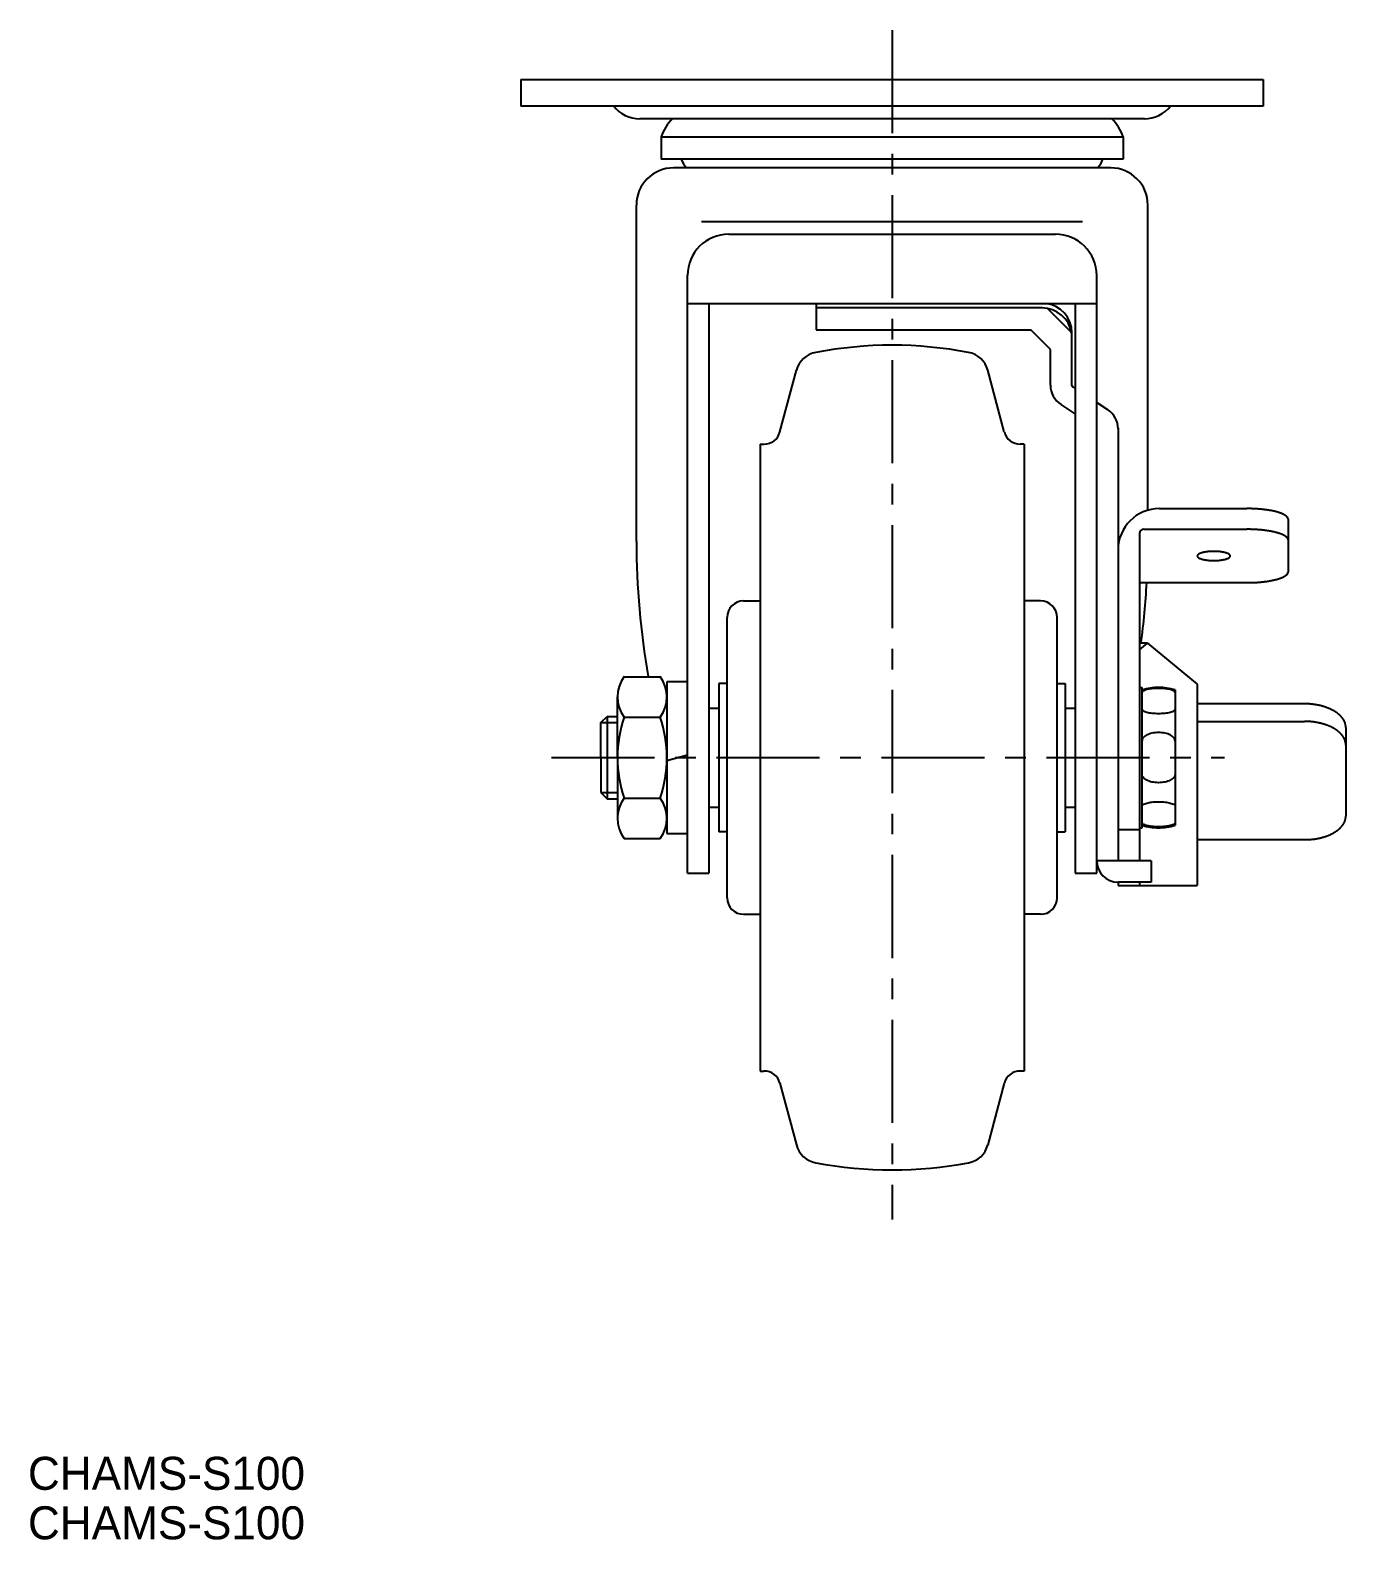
# Model space of a CAD drawing. Extents: x 792 to 1200, y 82 to 487.
# Drawn here: x 791.7 to 951.2, y 82.3 to 265.3 of the extents above; entities that cross this region are included whole.
import ezdxf

# ---------------------------------------------------------------- set-up
doc = ezdxf.new("R2010")
doc.units = 0
doc.header["$LTSCALE"] = 10
doc.linetypes.add('CENTER', pattern=[2, 1.25, -0.25, 0.25, -0.25])
doc.layers.get('0').update_dxf_attribs({"linetype": 'CONTINUOUS'})
doc.layers.add('CENTER', color=1, linetype='CENTER')

msp = doc.modelspace()

# ---------------------------------------------------------------- linework, layer by layer
at = {"color": 7, "linetype": 'CONTINUOUS'}
for p, q in [((851.2, 259.32), (941.2, 259.32)), ((851.2, 259.32), (851.2, 256.12)), ((941.2, 259.32), (941.2, 256.12)), ((941.2, 256.12), (851.2, 256.12)), ((926.79, 254.57), (865.61, 254.57)), ((868.2, 252.4), (924.2, 252.4)), ((868.2, 252.4), (868.2, 249.67)), ((924.2, 252.4), (924.2, 249.67)), ((924.2, 249.67), (868.2, 249.67)), ((922.7, 248.62), (869.7, 248.62)), ((865.2, 203.34), (865.2, 244.12)), ((927.2, 207.11), (927.2, 244.12)), ((873.1, 242.12), (919.3, 242.12)), ((876.4, 240.58), (916, 240.58)), ((871.4, 163.12), (871.4, 235.58)), ((921, 163.12), (921, 235.58)), ((871.4, 232.19), (921, 232.19)), ((874, 232.19), (874, 163.12)), ((887, 232.19), (887, 229)), ((914.4, 231.64), (887, 231.64)), ((915.04, 231.58), (918, 228.62)), ((918.4, 232.19), (918.4, 163.12)), ((887, 229), (913.02, 229)), ((915.4, 226.62), (913.02, 229)), ((918, 222.22), (918, 228.62)), ((915.4, 222.27), (915.4, 226.62)), ((882.6, 216.6), (884.6, 224.08)), ((909.8, 216.6), (907.8, 224.08)), ((918.09, 222.06), (918.4, 221.86)), ((918.4, 218.8), (916.68, 219.92)), ((921, 220.17), (922.32, 219.32)), ((923.6, 217.12), (923.6, 164.62)), ((880.2, 215.12), (880.2, 139.12)), ((880.2, 215.12), (880.67, 215.12)), ((912.2, 215.12), (911.74, 215.12)), ((912.2, 215.12), (912.2, 139.12)), ((928.6, 207.31), (939.2, 207.31)), ((944.2, 206.02), (944.2, 199.63)), ((926.2, 204.3), (926.2, 164.62)), ((926.7, 204.8), (939.2, 204.8)), ((926.2, 198.33), (939.2, 198.33)), ((878.2, 196.12), (880.2, 196.12)), ((914.2, 196.12), (912.2, 196.12)), ((876.2, 160.12), (876.2, 194.12)), ((916.2, 160.12), (916.2, 194.12)), ((926.2, 190.17), (927.15, 190.99)), ((927.15, 190.99), (926.2, 190.99)), ((927.15, 190.99), (933.2, 186.02)), ((863.73, 186.93), (868.08, 186.93)), ((868.9, 186.32), (868.9, 184.48)), ((871.4, 186.32), (868.9, 186.32)), ((875.2, 186.12), (875.2, 168.12)), ((876.2, 186.12), (875.2, 186.12)), ((916.2, 186.12), (917.2, 186.12)), ((917.2, 186.12), (917.2, 168.12)), ((926.2, 185.62), (926.5, 185.62)), ((926.5, 168.62), (926.5, 185.62)), ((930.5, 185.32), (930.5, 183.12)), ((933.2, 186.02), (933.2, 161.62)), ((862.9, 182.02), (862.9, 184.48)), ((868.9, 184.48), (868.9, 167.92)), ((874, 183.12), (875.2, 183.12)), ((917.2, 183.12), (918.4, 183.12)), ((930.5, 183.12), (930.5, 171.12)), ((946.2, 183.64), (933.2, 183.64)), ((860.9, 181.37), (861.65, 182.12)), ((860.9, 177.12), (860.9, 181.37)), ((861.65, 182.12), (861.65, 172.12)), ((861.65, 182.12), (862.9, 182.12)), ((862.9, 177.12), (862.9, 182.02)), ((863.73, 182.02), (868.08, 182.02)), ((933.2, 181.51), (946.2, 181.51)), ((951.2, 180.77), (951.2, 170.04)), ((860.9, 177.12), (860.9, 172.87)), ((862.9, 177.12), (862.9, 172.21)), ((868.9, 176.78), (871.4, 177.45)), ((860.9, 172.87), (861.65, 172.12)), ((861.65, 172.12), (862.9, 172.12)), ((862.9, 172.21), (862.9, 169.76)), ((863.73, 172.21), (868.08, 172.21)), ((874, 171.12), (875.2, 171.12)), ((917.2, 171.12), (918.4, 171.12)), ((930.5, 171.12), (930.5, 168.92)), ((923.6, 168.41), (926.2, 168.41)), ((926.2, 168.62), (926.5, 168.62)), ((863.73, 167.3), (868.08, 167.3)), ((868.9, 167.92), (871.4, 167.92)), ((876.2, 168.12), (875.2, 168.12)), ((916.2, 168.12), (917.2, 168.12)), ((933.2, 167.17), (946.2, 167.17)), ((871.4, 163.12), (874, 163.12)), ((918.4, 163.12), (921, 163.12)), ((927.6, 164.62), (921, 164.62)), ((927.6, 164.62), (927.6, 162.02)), ((923.6, 162.02), (923.6, 161.62)), ((927.6, 162.02), (923.6, 162.02)), ((923.6, 161.62), (933.2, 161.62)), ((926.2, 162.02), (926.2, 161.62)), ((878.2, 158.12), (880.2, 158.12)), ((914.2, 158.12), (912.2, 158.12)), ((880.2, 139.12), (880.67, 139.12)), ((912.2, 139.12), (911.74, 139.12)), ((882.6, 137.63), (884.6, 130.15)), ((909.8, 137.63), (907.8, 130.15))]:
    msp.add_line(p, q, dxfattribs=at)
at = {"color": 3, "linetype": 'CONTINUOUS'}
for p, q in [((860.9, 181.37), (862.9, 181.37)), ((860.9, 172.87), (862.9, 172.87))]:
    msp.add_line(p, q, dxfattribs=at)
at = {"color": 7, "linetype": 'CONTINUOUS'}
for points in [[(930.5, 185.02, 0.264449), (930.42, 185.16, 0.0739), (929.92, 185.37, 0.034987), (929.32, 185.47, 0.025435), (928.5, 185.51, 0.025435), (927.68, 185.47, 0.034987), (927.09, 185.37, 0.0739), (926.58, 185.16, 0.264449), (926.5, 185.02, 0.264449)], [(926.5, 182.97, 0.264449), (926.58, 182.83, 0.0739), (927.09, 182.62, 0.034987), (927.68, 182.52, 0.025435), (928.5, 182.48, 0.025435), (929.32, 182.52, 0.034987), (929.92, 182.62, 0.0739), (930.42, 182.83, 0.264449), (930.5, 182.97, 0.264449)], [(930.5, 179.16, 0.176531), (930.38, 179.5, 0.103862), (929.92, 179.86, 0.064221), (929.31, 180.07, 0.050387), (928.5, 180.15, 0.050387), (927.69, 180.07, 0.064221), (927.09, 179.86, 0.103862), (926.62, 179.5, 0.176531), (926.5, 179.16, 0.176531)], [(930.5, 175.07, -0.176531), (930.38, 174.74, -0.103862), (929.92, 174.37, -0.064221), (929.31, 174.16, -0.050387), (928.5, 174.08, -0.050387), (927.69, 174.16, -0.064221), (927.09, 174.37, -0.103862), (926.62, 174.74, -0.176531), (926.5, 175.07, -0.176531)], [(926.5, 171.26, -0.264449), (926.58, 171.41, -0.0739), (927.09, 171.61, -0.034987), (927.68, 171.72, -0.025435), (928.5, 171.76, -0.025435), (929.32, 171.72, -0.034987), (929.92, 171.61, -0.0739), (930.42, 171.41, -0.264449), (930.5, 171.26, -0.264449)], [(930.5, 169.22, -0.264449), (930.42, 169.07, -0.0739), (929.92, 168.87, -0.034987), (929.32, 168.77, -0.025435), (928.5, 168.72, -0.025435), (927.68, 168.77, -0.034987), (927.09, 168.87, -0.0739), (926.58, 169.07, -0.264449), (926.5, 169.22, -0.264449)]]:
    msp.add_lwpolyline(points, format="xyb", dxfattribs=at)
for points in [[(944.2, 206.02, 0), (944.2, 206.03, 0), (944.2, 206.05, 0), (944.2, 206.07, 0), (944.2, 206.08, 0), (944.19, 206.1, 0), (944.19, 206.11, 0), (944.18, 206.13, 0), (944.18, 206.15, 0), (944.17, 206.16, 0), (944.16, 206.18, 0), (944.16, 206.19, 0), (944.15, 206.21, 0), (944.14, 206.22, 0), (944.13, 206.24, 0), (944.12, 206.26, 0), (944.11, 206.27, 0), (944.09, 206.29, 0), (944.08, 206.3, 0), (944.07, 206.32, 0), (944.05, 206.33, 0), (944.04, 206.35, 0), (944.02, 206.36, 0), (944, 206.38, 0), (943.99, 206.4, 0), (943.97, 206.41, 0), (943.95, 206.43, 0), (943.93, 206.44, 0), (943.91, 206.46, 0), (943.89, 206.47, 0), (943.87, 206.49, 0), (943.84, 206.5, 0), (943.82, 206.51, 0), (943.8, 206.53, 0), (943.77, 206.54, 0), (943.75, 206.56, 0), (943.72, 206.57, 0), (943.7, 206.59, 0), (943.67, 206.6, 0), (943.64, 206.62, 0), (943.61, 206.63, 0), (943.58, 206.64, 0), (943.55, 206.66, 0), (943.52, 206.67, 0), (943.49, 206.68, 0), (943.46, 206.7, 0), (943.43, 206.71, 0), (943.39, 206.72, 0), (943.36, 206.74, 0), (943.32, 206.75, 0), (943.29, 206.76, 0), (943.25, 206.78, 0), (943.22, 206.79, 0), (943.18, 206.8, 0), (943.14, 206.81, 0), (943.11, 206.83, 0), (943.07, 206.84, 0), (943.03, 206.85, 0), (942.99, 206.86, 0), (942.95, 206.88, 0), (942.91, 206.89, 0), (942.87, 206.9, 0), (942.82, 206.91, 0), (942.78, 206.92, 0), (942.74, 206.93, 0), (942.69, 206.94, 0), (942.65, 206.96, 0), (942.61, 206.97, 0), (942.56, 206.98, 0), (942.51, 206.99, 0), (942.47, 207, 0), (942.42, 207.01, 0), (942.37, 207.02, 0), (942.33, 207.03, 0), (942.28, 207.04, 0), (942.23, 207.05, 0), (942.18, 207.06, 0), (942.13, 207.07, 0), (942.08, 207.08, 0), (942.03, 207.09, 0), (941.98, 207.09, 0), (941.93, 207.1, 0), (941.88, 207.11, 0), (941.82, 207.12, 0), (941.77, 207.13, 0), (941.72, 207.14, 0), (941.67, 207.15, 0), (941.61, 207.15, 0), (941.56, 207.16, 0), (941.5, 207.17, 0), (941.45, 207.18, 0), (941.39, 207.18, 0), (941.34, 207.19, 0), (941.28, 207.2, 0), (941.23, 207.2, 0), (941.17, 207.21, 0), (941.12, 207.22, 0), (941.06, 207.22, 0), (941, 207.23, 0), (940.94, 207.23, 0), (940.89, 207.24, 0), (940.83, 207.24, 0), (940.77, 207.25, 0), (940.71, 207.25, 0), (940.65, 207.26, 0), (940.59, 207.26, 0), (940.53, 207.27, 0), (940.48, 207.27, 0), (940.42, 207.27, 0), (940.36, 207.28, 0), (940.3, 207.28, 0), (940.24, 207.28, 0), (940.18, 207.29, 0), (940.12, 207.29, 0), (940.06, 207.29, 0), (940, 207.3, 0), (939.93, 207.3, 0), (939.87, 207.3, 0), (939.81, 207.3, 0), (939.75, 207.31, 0), (939.69, 207.31, 0), (939.63, 207.31, 0), (939.57, 207.31, 0), (939.51, 207.31, 0), (939.45, 207.31, 0), (939.39, 207.31, 0), (939.32, 207.31, 0), (939.26, 207.31, 0), (939.2, 207.31, 0)], [(944.2, 203.51, 0), (944.2, 203.52, 0), (944.2, 203.54, 0), (944.2, 203.56, 0), (944.2, 203.57, 0), (944.19, 203.59, 0), (944.19, 203.6, 0), (944.18, 203.62, 0), (944.18, 203.63, 0), (944.17, 203.65, 0), (944.16, 203.67, 0), (944.16, 203.68, 0), (944.15, 203.7, 0), (944.14, 203.71, 0), (944.13, 203.73, 0), (944.12, 203.74, 0), (944.11, 203.76, 0), (944.09, 203.78, 0), (944.08, 203.79, 0), (944.07, 203.81, 0), (944.05, 203.82, 0), (944.04, 203.84, 0), (944.02, 203.85, 0), (944, 203.87, 0), (943.99, 203.88, 0), (943.97, 203.9, 0), (943.95, 203.91, 0), (943.93, 203.93, 0), (943.91, 203.94, 0), (943.89, 203.96, 0), (943.87, 203.97, 0), (943.84, 203.99, 0), (943.82, 204, 0), (943.8, 204.02, 0), (943.77, 204.03, 0), (943.75, 204.05, 0), (943.72, 204.06, 0), (943.7, 204.07, 0), (943.67, 204.09, 0), (943.64, 204.1, 0), (943.61, 204.12, 0), (943.58, 204.13, 0), (943.55, 204.15, 0), (943.52, 204.16, 0), (943.49, 204.17, 0), (943.46, 204.19, 0), (943.43, 204.2, 0), (943.39, 204.21, 0), (943.36, 204.23, 0), (943.32, 204.24, 0), (943.29, 204.25, 0), (943.25, 204.27, 0), (943.22, 204.28, 0), (943.18, 204.29, 0), (943.14, 204.3, 0), (943.11, 204.32, 0), (943.07, 204.33, 0), (943.03, 204.34, 0), (942.99, 204.35, 0), (942.95, 204.37, 0), (942.91, 204.38, 0), (942.87, 204.39, 0), (942.82, 204.4, 0), (942.78, 204.41, 0), (942.74, 204.42, 0), (942.69, 204.43, 0), (942.65, 204.44, 0), (942.61, 204.46, 0), (942.56, 204.47, 0), (942.51, 204.48, 0), (942.47, 204.49, 0), (942.42, 204.5, 0), (942.37, 204.51, 0), (942.33, 204.52, 0), (942.28, 204.53, 0), (942.23, 204.54, 0), (942.18, 204.55, 0), (942.13, 204.56, 0), (942.08, 204.57, 0), (942.03, 204.57, 0), (941.98, 204.58, 0), (941.93, 204.59, 0), (941.88, 204.6, 0), (941.82, 204.61, 0), (941.77, 204.62, 0), (941.72, 204.63, 0), (941.67, 204.63, 0), (941.61, 204.64, 0), (941.56, 204.65, 0), (941.5, 204.66, 0), (941.45, 204.66, 0), (941.39, 204.67, 0), (941.34, 204.68, 0), (941.28, 204.68, 0), (941.23, 204.69, 0), (941.17, 204.7, 0), (941.12, 204.7, 0), (941.06, 204.71, 0), (941, 204.72, 0), (940.94, 204.72, 0), (940.89, 204.73, 0), (940.83, 204.73, 0), (940.77, 204.74, 0), (940.71, 204.74, 0), (940.65, 204.75, 0), (940.59, 204.75, 0), (940.53, 204.75, 0), (940.48, 204.76, 0), (940.42, 204.76, 0), (940.36, 204.77, 0), (940.3, 204.77, 0), (940.24, 204.77, 0), (940.18, 204.78, 0), (940.12, 204.78, 0), (940.06, 204.78, 0), (940, 204.78, 0), (939.93, 204.79, 0), (939.87, 204.79, 0), (939.81, 204.79, 0), (939.75, 204.79, 0), (939.69, 204.79, 0), (939.63, 204.8, 0), (939.57, 204.8, 0), (939.51, 204.8, 0), (939.45, 204.8, 0), (939.39, 204.8, 0), (939.32, 204.8, 0), (939.26, 204.8, 0), (939.2, 204.8, 0)], [(933.2, 201.57, 0), (933.2, 201.54, 0), (933.21, 201.51, 0), (933.22, 201.49, 0), (933.24, 201.46, 0), (933.26, 201.43, 0), (933.29, 201.41, 0), (933.32, 201.38, 0), (933.35, 201.35, 0), (933.39, 201.33, 0), (933.44, 201.3, 0), (933.49, 201.28, 0), (933.54, 201.26, 0), (933.6, 201.24, 0), (933.65, 201.21, 0), (933.72, 201.19, 0), (933.79, 201.17, 0), (933.86, 201.15, 0), (933.93, 201.14, 0), (934.01, 201.12, 0), (934.09, 201.1, 0), (934.17, 201.09, 0), (934.26, 201.08, 0), (934.35, 201.06, 0), (934.44, 201.05, 0), (934.53, 201.04, 0), (934.62, 201.03, 0), (934.72, 201.03, 0), (934.81, 201.02, 0), (934.91, 201.02, 0), (935, 201.01, 0), (935.1, 201.01, 0), (935.2, 201.01, 0), (935.3, 201.01, 0), (935.4, 201.01, 0), (935.5, 201.02, 0), (935.59, 201.02, 0), (935.69, 201.03, 0), (935.78, 201.03, 0), (935.88, 201.04, 0), (935.97, 201.05, 0), (936.06, 201.06, 0), (936.14, 201.08, 0), (936.23, 201.09, 0), (936.31, 201.1, 0), (936.39, 201.12, 0), (936.47, 201.14, 0), (936.54, 201.15, 0), (936.62, 201.17, 0), (936.68, 201.19, 0), (936.75, 201.21, 0), (936.81, 201.24, 0), (936.86, 201.26, 0), (936.92, 201.28, 0), (936.97, 201.3, 0), (937.01, 201.33, 0), (937.05, 201.35, 0), (937.08, 201.38, 0), (937.12, 201.41, 0), (937.14, 201.43, 0), (937.16, 201.46, 0), (937.18, 201.49, 0), (937.19, 201.51, 0), (937.2, 201.54, 0), (937.2, 201.57, 0), (937.2, 201.59, 0), (937.19, 201.62, 0), (937.18, 201.65, 0), (937.16, 201.68, 0), (937.14, 201.7, 0), (937.12, 201.73, 0), (937.08, 201.75, 0), (937.05, 201.78, 0), (937.01, 201.8, 0), (936.97, 201.83, 0), (936.92, 201.85, 0), (936.86, 201.88, 0), (936.81, 201.9, 0), (936.75, 201.92, 0), (936.68, 201.94, 0), (936.62, 201.96, 0), (936.54, 201.98, 0), (936.47, 202, 0), (936.39, 202.01, 0), (936.31, 202.03, 0), (936.23, 202.04, 0), (936.14, 202.06, 0), (936.06, 202.07, 0), (935.97, 202.08, 0), (935.88, 202.09, 0), (935.78, 202.1, 0), (935.69, 202.11, 0), (935.59, 202.11, 0), (935.5, 202.12, 0), (935.4, 202.12, 0), (935.3, 202.12, 0), (935.2, 202.12, 0), (935.1, 202.12, 0), (935, 202.12, 0), (934.91, 202.12, 0), (934.81, 202.11, 0), (934.72, 202.11, 0), (934.62, 202.1, 0), (934.53, 202.09, 0), (934.44, 202.08, 0), (934.35, 202.07, 0), (934.26, 202.06, 0), (934.17, 202.04, 0), (934.09, 202.03, 0), (934.01, 202.01, 0), (933.93, 202, 0), (933.86, 201.98, 0), (933.79, 201.96, 0), (933.72, 201.94, 0), (933.65, 201.92, 0), (933.6, 201.9, 0), (933.54, 201.88, 0), (933.49, 201.85, 0), (933.44, 201.83, 0), (933.39, 201.8, 0), (933.35, 201.78, 0), (933.32, 201.75, 0), (933.29, 201.73, 0), (933.26, 201.7, 0), (933.24, 201.68, 0), (933.22, 201.65, 0), (933.21, 201.62, 0), (933.2, 201.59, 0), (933.2, 201.57, 0)], [(939.2, 198.33, 0), (939.26, 198.33, 0), (939.32, 198.33, 0), (939.39, 198.33, 0), (939.45, 198.33, 0), (939.51, 198.33, 0), (939.57, 198.34, 0), (939.63, 198.34, 0), (939.69, 198.34, 0), (939.75, 198.34, 0), (939.81, 198.34, 0), (939.87, 198.34, 0), (939.93, 198.34, 0), (940, 198.35, 0), (940.06, 198.35, 0), (940.12, 198.35, 0), (940.18, 198.36, 0), (940.24, 198.36, 0), (940.3, 198.36, 0), (940.36, 198.37, 0), (940.42, 198.37, 0), (940.48, 198.37, 0), (940.53, 198.38, 0), (940.59, 198.38, 0), (940.65, 198.39, 0), (940.71, 198.39, 0), (940.77, 198.4, 0), (940.83, 198.4, 0), (940.89, 198.41, 0), (940.94, 198.41, 0), (941, 198.42, 0), (941.06, 198.42, 0), (941.12, 198.43, 0), (941.17, 198.44, 0), (941.23, 198.44, 0), (941.28, 198.45, 0), (941.34, 198.46, 0), (941.39, 198.46, 0), (941.45, 198.47, 0), (941.5, 198.48, 0), (941.56, 198.48, 0), (941.61, 198.49, 0), (941.67, 198.5, 0), (941.72, 198.51, 0), (941.77, 198.51, 0), (941.82, 198.52, 0), (941.88, 198.53, 0), (941.93, 198.54, 0), (941.98, 198.55, 0), (942.03, 198.56, 0), (942.08, 198.57, 0), (942.13, 198.58, 0), (942.18, 198.59, 0), (942.23, 198.59, 0), (942.28, 198.6, 0), (942.33, 198.62, 0), (942.37, 198.62, 0), (942.42, 198.63, 0), (942.47, 198.65, 0), (942.51, 198.66, 0), (942.56, 198.67, 0), (942.61, 198.68, 0), (942.65, 198.69, 0), (942.69, 198.7, 0), (942.74, 198.71, 0), (942.78, 198.72, 0), (942.82, 198.73, 0), (942.87, 198.75, 0), (942.91, 198.76, 0), (942.95, 198.77, 0), (942.99, 198.78, 0), (943.03, 198.79, 0), (943.07, 198.8, 0), (943.11, 198.82, 0), (943.14, 198.83, 0), (943.18, 198.84, 0), (943.22, 198.85, 0), (943.25, 198.87, 0), (943.29, 198.88, 0), (943.32, 198.89, 0), (943.36, 198.91, 0), (943.39, 198.92, 0), (943.43, 198.93, 0), (943.46, 198.95, 0), (943.49, 198.96, 0), (943.52, 198.97, 0), (943.55, 198.99, 0), (943.58, 199, 0), (943.61, 199.01, 0), (943.64, 199.03, 0), (943.67, 199.04, 0), (943.7, 199.06, 0), (943.72, 199.07, 0), (943.75, 199.09, 0), (943.77, 199.1, 0), (943.8, 199.12, 0), (943.82, 199.13, 0), (943.84, 199.15, 0), (943.87, 199.16, 0), (943.89, 199.17, 0), (943.91, 199.19, 0), (943.93, 199.2, 0), (943.95, 199.22, 0), (943.97, 199.23, 0), (943.99, 199.25, 0), (944, 199.26, 0), (944.02, 199.28, 0), (944.04, 199.29, 0), (944.05, 199.31, 0), (944.07, 199.33, 0), (944.08, 199.34, 0), (944.09, 199.36, 0), (944.11, 199.37, 0), (944.12, 199.39, 0), (944.13, 199.4, 0), (944.14, 199.42, 0), (944.15, 199.44, 0), (944.16, 199.45, 0), (944.16, 199.47, 0), (944.17, 199.48, 0), (944.18, 199.5, 0), (944.18, 199.51, 0), (944.19, 199.53, 0), (944.19, 199.55, 0), (944.2, 199.56, 0), (944.2, 199.58, 0), (944.2, 199.59, 0), (944.2, 199.61, 0), (944.2, 199.62, 0)], [(951.2, 180.77, 0), (951.2, 180.8, 0), (951.2, 180.84, 0), (951.2, 180.87, 0), (951.2, 180.91, 0), (951.19, 180.94, 0), (951.19, 180.98, 0), (951.18, 181.01, 0), (951.18, 181.05, 0), (951.17, 181.09, 0), (951.16, 181.12, 0), (951.16, 181.16, 0), (951.15, 181.19, 0), (951.14, 181.22, 0), (951.13, 181.26, 0), (951.12, 181.29, 0), (951.11, 181.33, 0), (951.09, 181.36, 0), (951.08, 181.4, 0), (951.07, 181.43, 0), (951.05, 181.47, 0), (951.04, 181.5, 0), (951.02, 181.53, 0), (951, 181.57, 0), (950.99, 181.6, 0), (950.97, 181.63, 0), (950.95, 181.67, 0), (950.93, 181.7, 0), (950.91, 181.74, 0), (950.89, 181.77, 0), (950.87, 181.8, 0), (950.84, 181.83, 0), (950.82, 181.87, 0), (950.8, 181.9, 0), (950.77, 181.93, 0), (950.75, 181.96, 0), (950.72, 182, 0), (950.7, 182.03, 0), (950.67, 182.06, 0), (950.64, 182.09, 0), (950.61, 182.12, 0), (950.58, 182.15, 0), (950.55, 182.18, 0), (950.52, 182.21, 0), (950.49, 182.24, 0), (950.46, 182.27, 0), (950.43, 182.3, 0), (950.39, 182.33, 0), (950.36, 182.36, 0), (950.32, 182.39, 0), (950.29, 182.42, 0), (950.25, 182.45, 0), (950.22, 182.48, 0), (950.18, 182.5, 0), (950.14, 182.53, 0), (950.11, 182.56, 0), (950.07, 182.59, 0), (950.03, 182.62, 0), (949.99, 182.64, 0), (949.95, 182.67, 0), (949.91, 182.69, 0), (949.87, 182.72, 0), (949.82, 182.75, 0), (949.78, 182.77, 0), (949.74, 182.8, 0), (949.69, 182.82, 0), (949.65, 182.85, 0), (949.61, 182.87, 0), (949.56, 182.89, 0), (949.51, 182.92, 0), (949.47, 182.94, 0), (949.42, 182.96, 0), (949.37, 182.99, 0), (949.33, 183.01, 0), (949.28, 183.03, 0), (949.23, 183.05, 0), (949.18, 183.07, 0), (949.13, 183.09, 0), (949.08, 183.11, 0), (949.03, 183.13, 0), (948.98, 183.15, 0), (948.93, 183.17, 0), (948.88, 183.19, 0), (948.82, 183.21, 0), (948.77, 183.23, 0), (948.72, 183.25, 0), (948.67, 183.26, 0), (948.61, 183.28, 0), (948.56, 183.3, 0), (948.5, 183.31, 0), (948.45, 183.33, 0), (948.39, 183.35, 0), (948.34, 183.36, 0), (948.28, 183.38, 0), (948.23, 183.39, 0), (948.17, 183.41, 0), (948.12, 183.42, 0), (948.06, 183.43, 0), (948, 183.44, 0), (947.94, 183.46, 0), (947.89, 183.47, 0), (947.83, 183.48, 0), (947.77, 183.49, 0), (947.71, 183.5, 0), (947.65, 183.51, 0), (947.59, 183.52, 0), (947.53, 183.53, 0), (947.48, 183.54, 0), (947.42, 183.55, 0), (947.36, 183.56, 0), (947.3, 183.57, 0), (947.24, 183.57, 0), (947.18, 183.58, 0), (947.12, 183.59, 0), (947.06, 183.59, 0), (947, 183.6, 0), (946.93, 183.6, 0), (946.87, 183.61, 0), (946.81, 183.62, 0), (946.75, 183.62, 0), (946.69, 183.62, 0), (946.63, 183.63, 0), (946.57, 183.63, 0), (946.51, 183.63, 0), (946.45, 183.63, 0), (946.39, 183.63, 0), (946.32, 183.64, 0), (946.26, 183.64, 0), (946.2, 183.64, 0)], [(951.2, 178.64, 0), (951.2, 178.67, 0), (951.2, 178.71, 0), (951.2, 178.74, 0), (951.2, 178.78, 0), (951.19, 178.81, 0), (951.19, 178.85, 0), (951.18, 178.88, 0), (951.18, 178.92, 0), (951.17, 178.96, 0), (951.16, 178.99, 0), (951.16, 179.03, 0), (951.15, 179.06, 0), (951.14, 179.09, 0), (951.13, 179.13, 0), (951.12, 179.16, 0), (951.11, 179.2, 0), (951.09, 179.23, 0), (951.08, 179.27, 0), (951.07, 179.3, 0), (951.05, 179.34, 0), (951.04, 179.37, 0), (951.02, 179.4, 0), (951, 179.44, 0), (950.99, 179.47, 0), (950.97, 179.5, 0), (950.95, 179.54, 0), (950.93, 179.57, 0), (950.91, 179.6, 0), (950.89, 179.64, 0), (950.87, 179.67, 0), (950.84, 179.7, 0), (950.82, 179.74, 0), (950.8, 179.77, 0), (950.77, 179.8, 0), (950.75, 179.83, 0), (950.72, 179.87, 0), (950.7, 179.9, 0), (950.67, 179.93, 0), (950.64, 179.96, 0), (950.61, 179.99, 0), (950.58, 180.02, 0), (950.55, 180.05, 0), (950.52, 180.08, 0), (950.49, 180.11, 0), (950.46, 180.14, 0), (950.43, 180.17, 0), (950.39, 180.2, 0), (950.36, 180.23, 0), (950.32, 180.26, 0), (950.29, 180.29, 0), (950.25, 180.32, 0), (950.22, 180.35, 0), (950.18, 180.38, 0), (950.14, 180.4, 0), (950.11, 180.43, 0), (950.07, 180.46, 0), (950.03, 180.49, 0), (949.99, 180.51, 0), (949.95, 180.54, 0), (949.91, 180.56, 0), (949.87, 180.59, 0), (949.82, 180.62, 0), (949.78, 180.64, 0), (949.74, 180.67, 0), (949.69, 180.69, 0), (949.65, 180.72, 0), (949.61, 180.74, 0), (949.56, 180.76, 0), (949.51, 180.79, 0), (949.47, 180.81, 0), (949.42, 180.83, 0), (949.37, 180.86, 0), (949.33, 180.88, 0), (949.28, 180.9, 0), (949.23, 180.92, 0), (949.18, 180.94, 0), (949.13, 180.96, 0), (949.08, 180.98, 0), (949.03, 181, 0), (948.98, 181.02, 0), (948.93, 181.04, 0), (948.88, 181.06, 0), (948.82, 181.08, 0), (948.77, 181.1, 0), (948.72, 181.12, 0), (948.67, 181.13, 0), (948.61, 181.15, 0), (948.56, 181.17, 0), (948.5, 181.18, 0), (948.45, 181.2, 0), (948.39, 181.22, 0), (948.34, 181.23, 0), (948.28, 181.25, 0), (948.23, 181.26, 0), (948.17, 181.28, 0), (948.12, 181.29, 0), (948.06, 181.3, 0), (948, 181.31, 0), (947.94, 181.33, 0), (947.89, 181.34, 0), (947.83, 181.35, 0), (947.77, 181.36, 0), (947.71, 181.37, 0), (947.65, 181.38, 0), (947.59, 181.39, 0), (947.53, 181.4, 0), (947.48, 181.41, 0), (947.42, 181.42, 0), (947.36, 181.43, 0), (947.3, 181.44, 0), (947.24, 181.44, 0), (947.18, 181.45, 0), (947.12, 181.46, 0), (947.06, 181.46, 0), (947, 181.47, 0), (946.93, 181.48, 0), (946.87, 181.48, 0), (946.81, 181.49, 0), (946.75, 181.49, 0), (946.69, 181.49, 0), (946.63, 181.5, 0), (946.57, 181.5, 0), (946.51, 181.5, 0), (946.45, 181.5, 0), (946.39, 181.5, 0), (946.32, 181.51, 0), (946.26, 181.51, 0), (946.2, 181.51, 0)], [(946.2, 167.17, 0), (946.26, 167.17, 0), (946.32, 167.17, 0), (946.39, 167.17, 0), (946.45, 167.17, 0), (946.51, 167.17, 0), (946.57, 167.18, 0), (946.63, 167.18, 0), (946.69, 167.18, 0), (946.75, 167.19, 0), (946.81, 167.19, 0), (946.87, 167.19, 0), (946.93, 167.2, 0), (947, 167.2, 0), (947.06, 167.21, 0), (947.12, 167.22, 0), (947.18, 167.22, 0), (947.24, 167.23, 0), (947.3, 167.24, 0), (947.36, 167.25, 0), (947.42, 167.25, 0), (947.48, 167.26, 0), (947.53, 167.27, 0), (947.59, 167.28, 0), (947.65, 167.29, 0), (947.71, 167.3, 0), (947.77, 167.31, 0), (947.83, 167.32, 0), (947.89, 167.34, 0), (947.94, 167.35, 0), (948, 167.36, 0), (948.06, 167.37, 0), (948.12, 167.39, 0), (948.17, 167.4, 0), (948.23, 167.41, 0), (948.28, 167.43, 0), (948.34, 167.44, 0), (948.39, 167.46, 0), (948.45, 167.47, 0), (948.5, 167.49, 0), (948.56, 167.51, 0), (948.61, 167.52, 0), (948.67, 167.54, 0), (948.72, 167.56, 0), (948.77, 167.57, 0), (948.82, 167.59, 0), (948.88, 167.61, 0), (948.93, 167.63, 0), (948.98, 167.65, 0), (949.03, 167.67, 0), (949.08, 167.69, 0), (949.13, 167.71, 0), (949.18, 167.73, 0), (949.23, 167.75, 0), (949.28, 167.77, 0), (949.33, 167.8, 0), (949.37, 167.82, 0), (949.42, 167.84, 0), (949.47, 167.86, 0), (949.51, 167.89, 0), (949.56, 167.91, 0), (949.61, 167.93, 0), (949.65, 167.96, 0), (949.69, 167.98, 0), (949.74, 168.01, 0), (949.78, 168.03, 0), (949.82, 168.06, 0), (949.87, 168.08, 0), (949.91, 168.11, 0), (949.95, 168.13, 0), (949.99, 168.16, 0), (950.03, 168.19, 0), (950.07, 168.22, 0), (950.11, 168.24, 0), (950.14, 168.27, 0), (950.18, 168.3, 0), (950.22, 168.33, 0), (950.25, 168.35, 0), (950.29, 168.38, 0), (950.32, 168.41, 0), (950.36, 168.44, 0), (950.39, 168.47, 0), (950.43, 168.5, 0), (950.46, 168.53, 0), (950.49, 168.56, 0), (950.52, 168.59, 0), (950.55, 168.62, 0), (950.58, 168.65, 0), (950.61, 168.68, 0), (950.64, 168.71, 0), (950.67, 168.75, 0), (950.7, 168.78, 0), (950.72, 168.81, 0), (950.75, 168.84, 0), (950.77, 168.87, 0), (950.8, 168.91, 0), (950.82, 168.94, 0), (950.84, 168.97, 0), (950.87, 169, 0), (950.89, 169.04, 0), (950.91, 169.07, 0), (950.93, 169.1, 0), (950.95, 169.14, 0), (950.97, 169.17, 0), (950.99, 169.2, 0), (951, 169.24, 0), (951.02, 169.27, 0), (951.04, 169.3, 0), (951.05, 169.34, 0), (951.07, 169.37, 0), (951.08, 169.41, 0), (951.09, 169.44, 0), (951.11, 169.48, 0), (951.12, 169.51, 0), (951.13, 169.54, 0), (951.14, 169.58, 0), (951.15, 169.61, 0), (951.16, 169.65, 0), (951.16, 169.68, 0), (951.17, 169.72, 0), (951.18, 169.75, 0), (951.18, 169.79, 0), (951.19, 169.82, 0), (951.19, 169.86, 0), (951.2, 169.89, 0), (951.2, 169.93, 0), (951.2, 169.97, 0), (951.2, 170, 0), (951.2, 170.03, 0)]]:
    msp.add_polyline3d(points, dxfattribs=at)
for centre, radius, start, end in [((865.61, 258.57), 4, 217.7664, 270), ((873.85, 250.37), 6, 135.576, 160.2025), ((918.56, 250.37), 6, 19.7975, 44.424), ((926.79, 258.57), 4, 270, 322.2336), ((873.6, 250.79), 3.17, 200.7524, 223.2387), ((918.8, 250.79), 3.17, 316.7613, 339.2476), ((869.7, 244.12), 4.5, 90, 180), ((922.7, 244.12), 4.5, 0, 90), ((876.4, 235.58), 5, 90, 180), ((916, 235.58), 5, 0, 90), ((914.4, 228.04), 3.6, 9.1376, 90), ((914.4, 228.62), 3.6, 0, 83.6249), ((896.2, 177.12), 50, 79.3323, 100.6677), ((887.5, 223.3), 3, 100.6677, 165), ((904.9, 223.3), 3, 15, 79.3323), ((918.2, 222.27), 2.8, 180, 237.0554), ((918.2, 222.22), 0.2, 180, 237.0554), ((920.8, 216.97), 2.8, 0, 57.0554), ((880.67, 217.12), 2, 270, 345), ((911.74, 217.12), 2, 195, 270), ((928.6, 202.31), 5, 90, 180), ((959.17, 203.34), 93.97, 180, 190.0547), ((926.7, 204.3), 0.5, 90, 180), ((833.23, 203.34), 93.97, 352.4494, 356.9458), ((878.2, 194.12), 2, 90, 180), ((914.2, 194.12), 2, 0, 90), ((866.96, 184.48), 4.06, 142.8118, 217.1882), ((864.84, 184.48), 4.06, 322.8118, 37.1882), ((928.5, 178.8), 6.82, 90, 107.0615), ((928.5, 178.8), 6.82, 72.9385, 90), ((877.9, 177.12), 15, 160.9032, 180), ((853.9, 177.12), 15, 0, 19.0968), ((877.9, 177.12), 15, 180, 199.0968), ((853.9, 177.12), 15, 340.9032, 0), ((866.96, 169.76), 4.06, 142.8118, 217.1882), ((864.84, 169.76), 4.06, 322.8118, 37.1882), ((928.5, 175.43), 6.82, 252.9385, 270), ((928.5, 175.43), 6.82, 270, 287.0615), ((923.6, 164.62), 2.6, 180, 270), ((878.2, 160.12), 2, 180, 270), ((914.2, 160.12), 2, 270, 0), ((880.67, 137.12), 2, 15, 90), ((911.74, 137.12), 2, 90, 165), ((887.5, 130.93), 3, 195, 259.3323), ((904.9, 130.93), 3, 280.6677, 345), ((896.2, 177.12), 50, 259.3323, 280.6677)]:
    msp.add_arc(centre, radius, start, end, dxfattribs=at)
at = {"layer": 'CENTER', "color": 1, "linetype": 'CENTER'}
for p, q in [((896.2, 265.32), (896.2, 121.12)), ((854.9, 177.12), (936.5, 177.12))]:
    msp.add_line(p, q, dxfattribs=at)

# ---------------------------------------------------------------- texts
at = {"color": 7, "linetype": 'CONTINUOUS'}
for p in [(791.44, 88.34), (791.44, 82.34)]:
    msp.add_text('CHAMS-S100', height=4, dxfattribs=at).set_placement(p)

doc.saveas('drawing.dxf')
